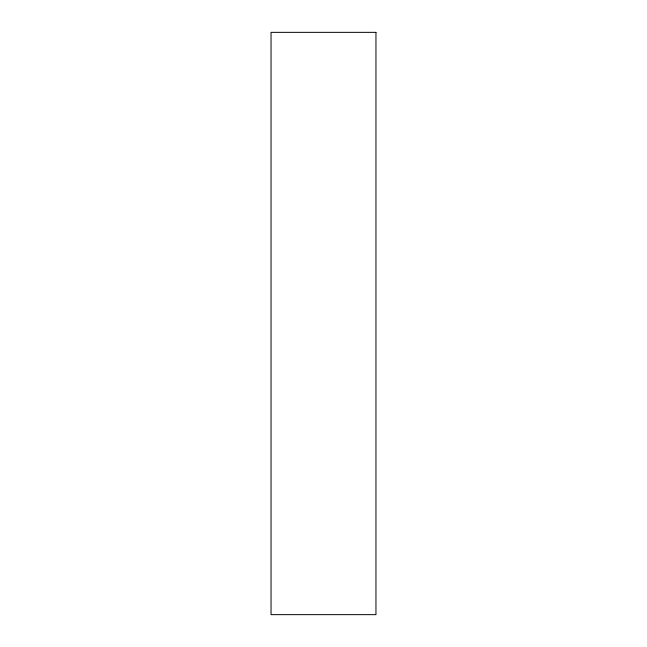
<?xml version="1.0" encoding="UTF-8"?>
<svg xmlns="http://www.w3.org/2000/svg" width="647" height="647" viewBox="0 0 647 647"><rect width="100%" height="100%" fill="white"/><g stroke="black" fill="none" stroke-linecap="round" stroke-linejoin="round"><path stroke-width="0.97" d="M375.956 32.35L271.044 32.35L271.044 614.65L375.956 614.65L375.956 32.35"/></g></svg>
